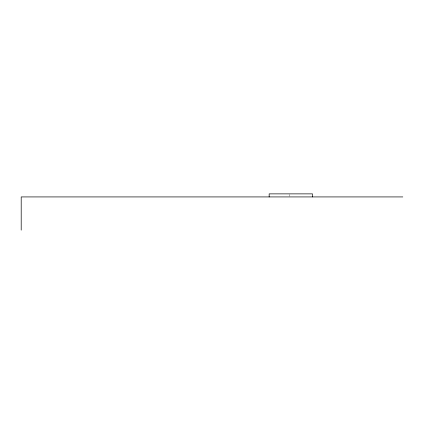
<?xml version="1.0" encoding="UTF-8"?>
<svg xmlns="http://www.w3.org/2000/svg" width="424" height="424" viewBox="0 0 424 424"><rect width="100%" height="100%" fill="white"/><g stroke="black" fill="none" stroke-linecap="round" stroke-linejoin="round"><path stroke-width="0.32" stroke-dasharray="2.12 1.59" d="M289.55 194.483L289.55 196.317"/><path stroke-width="0.64" d="M402.8 196.927L21.2 196.927L21.2 230.126M312.488 196.927L312.488 193.874L269.161 193.874L269.161 196.927"/></g></svg>
